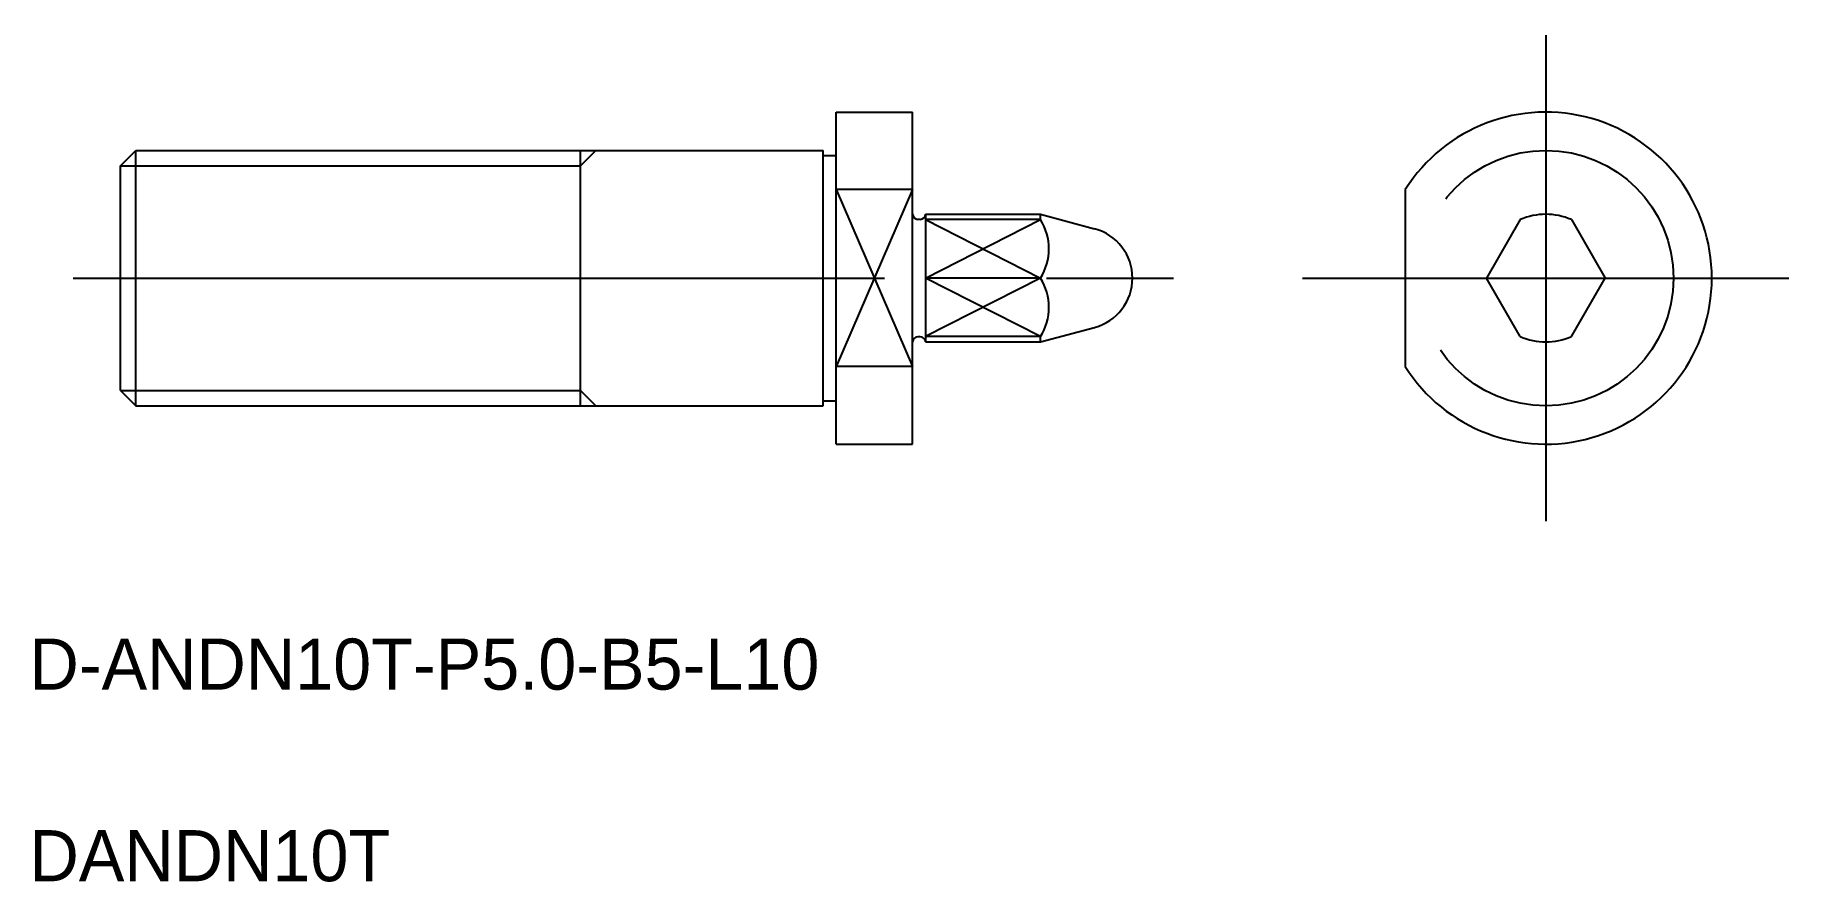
# Model space of a CAD drawing. Extents: x 27.2 to 95.9, y 37.2 to 70.3.
import ezdxf

# ---------------------------------------------------------------- set-up
doc = ezdxf.new("R2010")
doc.units = 0
doc.linetypes.add('CENTER', pattern=[50.8, 31.75, -6.35, 6.35, -6.35])
doc.linetypes.add('DASHED', pattern=[19.05, 12.7, -6.35])
doc.layers.get('0').update_dxf_attribs({"linetype": 'CONTINUOUS'})
doc.layers.add('CENTER', color=1, linetype='CENTER')

msp = doc.modelspace()

# ---------------------------------------------------------------- linework, layer by layer
at = {"color": 7, "linetype": 'CONTINUOUS'}
for p, q in [((58.554, 54.293), (58.554, 67.293)), ((58.554, 67.293), (61.554, 67.293)), ((61.554, 54.293), (61.554, 67.293)), ((30.554, 65.193), (31.154, 65.793)), ((31.154, 55.793), (31.154, 65.793)), ((31.154, 65.793), (48.554, 65.793)), ((48.554, 55.793), (48.554, 65.793)), ((48.554, 65.793), (58.054, 65.793)), ((58.054, 55.793), (58.054, 65.793)), ((58.054, 65.593), (58.554, 65.593)), ((30.554, 56.393), (30.554, 65.193)), ((61.554, 64.257), (58.554, 64.257)), ((80.835, 64.257), (80.835, 57.328)), ((62.054, 63.293), (66.554, 63.293)), ((62.054, 63.293), (62.054, 63.293)), ((62.054, 63.293), (62.054, 58.293)), ((66.554, 63.084), (66.554, 63.293)), ((66.554, 63.293), (68.674, 62.724)), ((61.854, 63.093), (61.754, 63.093)), ((66.554, 63.084), (62.054, 63.084)), ((85.335, 63.084), (84.012, 60.793)), ((87.335, 63.084), (88.658, 60.793)), ((66.554, 60.793), (62.054, 60.793)), ((85.335, 58.501), (84.012, 60.793)), ((87.335, 58.501), (88.658, 60.793)), ((61.854, 58.493), (61.754, 58.493)), ((66.554, 58.501), (62.054, 58.501)), ((66.554, 58.293), (68.674, 58.861)), ((66.554, 58.293), (66.554, 58.501)), ((62.054, 58.293), (66.554, 58.293)), ((62.054, 58.293), (62.054, 58.293)), ((61.554, 57.328), (58.554, 57.328)), ((30.554, 56.393), (31.154, 55.793)), ((31.154, 55.793), (58.054, 55.793)), ((58.054, 55.993), (58.554, 55.993)), ((58.554, 54.293), (61.554, 54.293)), ((59.304, 54.293), (59.304, 54.293)), ((60.054, 54.293), (60.054, 54.293))]:
    msp.add_line(p, q, dxfattribs=at)
at = {"color": 3, "linetype": 'CONTINUOUS'}
for p, q in [((48.554, 65.193), (49.154, 65.793)), ((30.554, 65.193), (48.554, 65.193)), ((58.554, 64.257), (61.554, 57.328)), ((61.554, 64.257), (58.554, 57.328)), ((62.054, 63.084), (66.554, 60.793)), ((62.054, 60.793), (66.554, 63.084)), ((66.554, 60.793), (62.054, 58.501)), ((66.554, 58.501), (62.054, 60.793)), ((30.554, 56.393), (48.554, 56.393)), ((48.554, 56.393), (49.154, 55.793))]:
    msp.add_line(p, q, dxfattribs=at)
at = {"color": 3, "linetype": 'DASHED'}
msp.add_circle((86.335, 60.793), 5, dxfattribs=at)
at = {"color": 7, "linetype": 'CONTINUOUS'}
for centre, radius, start, end in [((86.335, 60.793), 6.5, 212.20423, 147.79577), ((61.754, 63.293), 0.2, 180, 270), ((61.854, 63.293), 0.2, 270, 0), ((86.335, 60.793), 2.5, 66.42182, 113.57818), ((64.752, 61.938), 2.135, 327.54645, 32.45357), ((68.157, 60.793), 2, 284.99998, 75), ((64.754, 59.647), 2.134, 327.52265, 32.47733), ((61.754, 58.293), 0.2, 90, 180), ((61.854, 58.293), 0.2, 0, 90), ((86.335, 60.793), 2.5, 246.42182, 293.57818)]:
    msp.add_arc(centre, radius, start, end, dxfattribs=at)
at = {"layer": 'CENTER', "color": 1, "linetype": 'CENTER'}
for p, q in [((86.335, 70.309), (86.335, 51.277)), ((28.697, 60.793), (71.757, 60.793)), ((76.819, 60.793), (95.851, 60.793))]:
    msp.add_line(p, q, dxfattribs=at)

# ---------------------------------------------------------------- texts
at = {"color": 7, "linetype": 'CONTINUOUS'}
for s, p in [('D-ANDN10T-P5.0-B5-L10', (26.987, 44.681)), ('DANDN10T', (26.987, 37.181))]:
    msp.add_text(s, height=2, dxfattribs=at).set_placement(p)

doc.saveas('drawing.dxf')
